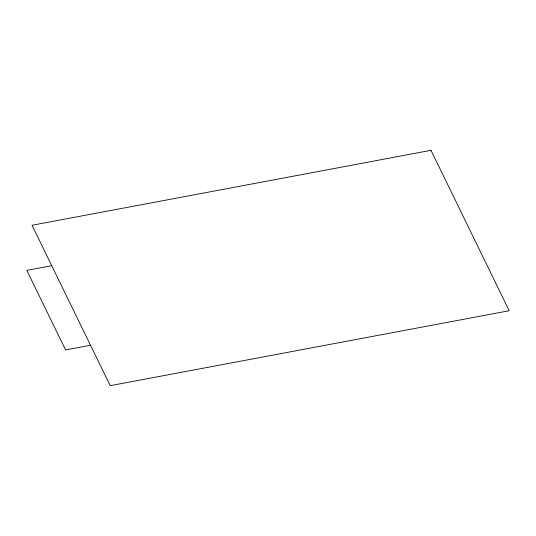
<?xml version="1.0" encoding="UTF-8"?>
<svg xmlns="http://www.w3.org/2000/svg" width="536" height="536" viewBox="0 0 536 536"><rect width="100%" height="100%" fill="white"/><g stroke="black" fill="none" stroke-linecap="round" stroke-linejoin="round"><path stroke-width="0.8" d="M51.737 265.682L26.8 270.365L65.593 349.941L90.53 345.258M431.004 150.328L32.033 225.267L110.228 385.672L509.2 310.733L431.004 150.328"/></g></svg>
